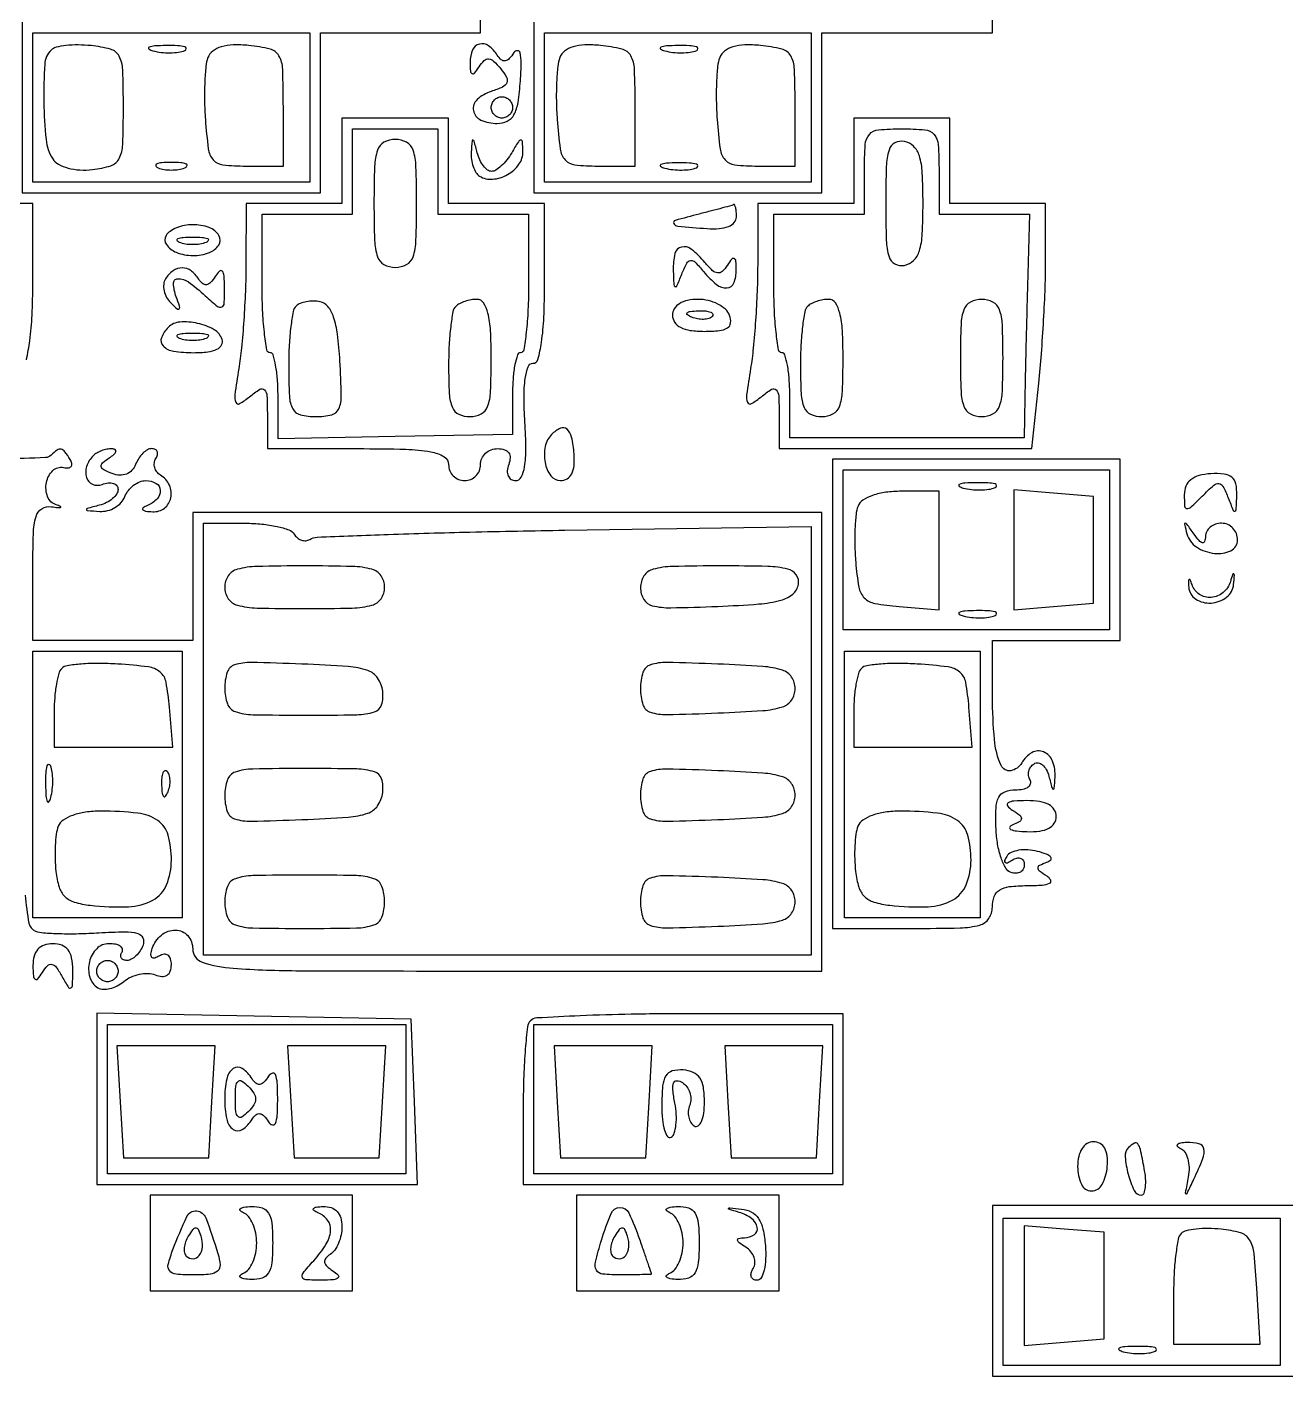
# Model space of a CAD drawing. Extents: x 4 to 1603, y 7 to 792.
# Drawn here: x 492.5 to 610.5, y 428.7 to 557.5 of the extents above; entities that cross this region are included whole.
import ezdxf

# ---------------------------------------------------------------- set-up
doc = ezdxf.new("R2010")
doc.units = 0

msp = doc.modelspace()

# ---------------------------------------------------------------- linework, layer by layer
for points in [[(4.463028, 790.750623, 0.090794), (4.267848, 789.688086, 0.000004), (4.202933, 675.011121, 0.000189), (4.180203, 548.51456, 0.000114), (4.244173, 398.5), (4.5, 7.5), (803.751263, 7.249377), (1603.002525, 6.998755), (1602.751263, 399.249377), (1602.5, 791.5), (803.718854, 791.750623, 0.000059), (387.797189, 791.831666, 0.000332), (164.795027, 791.700628, 0.000012), (5.544081, 791.497643, 0.311183)], [(494.71406, 555.380727, 0.183577), (494.11407, 554.045396, 0.018708), (494.037182, 550.513565, 0.021703), (494.246011, 546.980785, 0.116159), (494.873819, 545.169924, 0.128667), (495.408336, 544.672107, 0.058144), (496.304885, 544.31632, 0.050883), (497.416986, 544.136913, 0.043008), (498.608507, 544.169924, 0.04871), (500.320518, 544.536627, 0.20324), (501.103565, 545.208817, 0.10636), (501.436379, 546.52049, 0.009141), (501.5, 550, 0.008877), (501.437273, 553.533024, 0.112193), (501.098485, 554.811935, 0.208002), (500.295864, 555.458642, 0.042634), (498.46406, 555.797393, 0.023563), (497.249413, 555.85882, 0.028525), (496.110172, 555.797672, 0.029193), (495.179428, 555.638837, 0.140413)], [(504.269032, 555.307009, 0.037336), (505.036634, 555.167106, 0.029507), (505.880008, 555.127736, 0.030339), (506.671085, 555.185595, 0.06278), (507.269032, 555.344063, 0.31318), (507.386009, 555.52287, 0.333666), (507.257153, 555.684921, 0.052471), (506.580113, 555.787295, 0.014395), (505.5, 555.805051, 0.012823), (504.431793, 555.764444, 0.080377), (503.900903, 555.643467, 0.597527), (503.883358, 555.48334, 0.087174)], [(509.430037, 554.678275, 0.066894), (509.233487, 553.849366, 0.01436), (509.129181, 552.372545, 0.014756), (509.107917, 550.641592, 0.013598), (509.186912, 548.864404, 0.014302), (509.463806, 546.110718, 0.14839), (509.926518, 545.084107, 0.189298), (510.834411, 544.613123, 0.026101), (513, 544.5), (516.5, 544.5), (516.5, 550, 0.008734), (516.437217, 553.594073, 0.119489), (516.087693, 554.843458, 0.208586), (515.25494, 555.475061, 0.035399), (513.243125, 555.813871, 0.031416), (511.788745, 555.862267, 0.065067), (510.668776, 555.682102, 0.090469), (509.883892, 555.283507, 0.139403)], [(534.015313, 554.25, 0.017705), (534.052235, 553.414352, 0.254304), (534.209151, 553.173596, 0.363269), (534.443648, 553.221561, 0.026719), (534.853584, 553.797334, -0.054853), (535.32879, 554.391164, -0.220358), (535.754106, 554.547637, -0.169787), (536.226225, 554.338149, -0.031032), (536.890921, 553.631432, -0.046074), (537.431298, 552.842652, -0.230273), (537.460415, 552.322382, -0.188398), (537.06064, 551.909425, -0.030473), (535.997603, 551.499239, 0.108329), (534.674804, 550.736317, 0.260156), (534.327742, 549.698781, 0.248387), (535.028864, 548.8195, 0.103046), (536.562677, 548.5, 0.113692), (537.505095, 548.717097, 0.156371), (538.129136, 549.313855, 0.087487), (538.512145, 550.458182, 0.019874), (538.734986, 552.5, 0.012326), (538.809469, 554.179721, 0.061185), (538.712871, 555.118314, 0.348164), (538.460184, 555.320963, 0.255592), (538.130642, 555.143237, -0.044969), (537.689958, 554.581943, -0.165711), (537.296882, 554.373855, -0.217103), (536.927668, 554.475692, -0.080302), (536.565983, 554.893237, 0.096348), (535.752502, 555.774054, 0.223633), (534.890771, 555.942458, 0.234508), (534.242124, 555.387489, 0.103146)], [(542.430037, 554.678275, 0.066894), (542.233487, 553.849366, 0.01436), (542.129181, 552.372545, 0.014756), (542.107917, 550.641592, 0.013598), (542.186912, 548.864404, 0.014302), (542.463806, 546.110718, 0.14839), (542.926518, 545.084107, 0.189298), (543.834411, 544.613123, 0.026101), (546, 544.5), (549.5, 544.5), (549.5, 550, 0.008734), (549.437217, 553.594073, 0.119489), (549.087693, 554.843458, 0.208586), (548.25494, 555.475061, 0.035399), (546.243125, 555.813871, 0.031416), (544.788745, 555.862267, 0.065067), (543.668776, 555.682102, 0.090469), (542.883892, 555.283507, 0.139403)], [(552.269032, 555.307009, 0.037336), (553.036634, 555.167106, 0.029507), (553.880008, 555.127736, 0.030339), (554.671085, 555.185595, 0.06278), (555.269032, 555.344063, 0.31318), (555.386009, 555.52287, 0.333666), (555.257153, 555.684921, 0.052471), (554.580113, 555.787295, 0.014395), (553.5, 555.805051, 0.012823), (552.431793, 555.764444, 0.080377), (551.900903, 555.643467, 0.597527), (551.883358, 555.48334, 0.087174)], [(557.430037, 554.678275, 0.066894), (557.233487, 553.849366, 0.01436), (557.129181, 552.372545, 0.014756), (557.107917, 550.641592, 0.013598), (557.186912, 548.864404, 0.014302), (557.463806, 546.110718, 0.14839), (557.926518, 545.084107, 0.189298), (558.834411, 544.613123, 0.026101), (561, 544.5), (564.5, 544.5), (564.5, 550, 0.008734), (564.437217, 553.594073, 0.119489), (564.087693, 554.843458, 0.208586), (563.25494, 555.475061, 0.035399), (561.243125, 555.813871, 0.031416), (559.788745, 555.862267, 0.065067), (558.668776, 555.682102, 0.090469), (557.883892, 555.283507, 0.139403)], [(538, 550, -0.099038), (537.923658, 549.618362, -0.097945), (537.70625, 549.29375, -0.097945), (537.381638, 549.076342, -0.099038), (537, 549, -0.099038), (536.618362, 549.076342, -0.097945), (536.29375, 549.29375, -0.097945), (536.076342, 549.618362, -0.099038), (536, 550, -0.099038), (536.076342, 550.381638, -0.097945), (536.29375, 550.70625, -0.097945), (536.618362, 550.923658, -0.099038), (537, 551, -0.099038), (537.381638, 550.923658, -0.097945), (537.70625, 550.70625, -0.097945), (537.923658, 550.381638, -0.099038)], [(522, 545), (522, 541), (517.5, 541), (513, 541), (512.988994, 535.25, -0.009469), (512.93698, 532.755884, -0.007108), (512.788763, 530.014063, -0.007191), (512.575428, 527.437253, -0.016344), (512.32281, 525.5, 0.005824), (511.952247, 523.059784, 0.127272), (512.033878, 522.347621, 0.463388), (512.400961, 522.219574, 0.039218), (513.333816, 522.872445, -0.032291), (514.290377, 523.561818, -0.356507), (514.726482, 523.507015, -0.181353), (514.960314, 522.957113, -0.010814), (515, 521.122445), (515, 518), (523.5, 518, -0.00643), (527.980927, 517.942375, -0.037256), (530.333333, 517.705882, -0.088943), (531.568808, 517.25197, -0.266366), (532, 516.5, 0.099038), (532.114514, 515.927543, 0.097945), (532.440625, 515.440625, 0.097945), (532.927543, 515.114514, 0.099038), (533.5, 515, 0.099038), (534.072457, 515.114514, 0.097945), (534.559375, 515.440625, 0.097945), (534.885486, 515.927543, 0.099038), (535, 516.5, -0.106303), (535.123068, 517.072312, -0.099375), (535.472053, 517.559375, -0.096079), (535.993529, 517.885883, -0.09222), (536.606989, 518, -0.077669), (537.245425, 517.900225, -0.166102), (537.640962, 517.606191, -0.166138), (537.773866, 517.131663, -0.07771), (537.638374, 516.5, 0.072294), (537.508605, 515.925283, 0.121184), (537.588753, 515.439332, 0.152979), (537.863203, 515.118899, 0.140365), (538.281385, 514.998637, 0.283704), (538.812589, 515.325609, 0.077202), (539.128777, 516.305744, 0.04235), (539.250636, 517.965057, 0.012712), (539.15745, 520.498637, -0.01404), (539.077002, 522.856433, -0.035395), (539.188052, 524.569547, -0.050842), (539.456566, 525.680787, -0.318154), (539.90745, 526, 0.339473), (540.383791, 526.365535, 0.029277), (540.713582, 527.966169, 0.025652), (540.932844, 530.307839, 0.010518), (541, 533.5), (541, 541), (536.5, 541), (532, 541), (532, 545), (532, 549), (527, 549), (522, 549)], [(570, 545), (570, 541), (565.5, 541), (561, 541), (560.988994, 535.25, -0.009469), (560.93698, 532.755884, -0.007108), (560.788763, 530.014063, -0.007191), (560.575428, 527.437253, -0.016344), (560.32281, 525.5, 0.005824), (559.952247, 523.059784, 0.127272), (560.033878, 522.347621, 0.463388), (560.400961, 522.219574, 0.039218), (561.333816, 522.872445, -0.032291), (562.290377, 523.561818, -0.356507), (562.726482, 523.507015, -0.181353), (562.960314, 522.957113, -0.010814), (563, 521.122445), (563, 518), (574.857544, 518), (586.715087, 518), (587.357544, 524.146691, 0.00731), (587.603767, 526.889731, 0.004774), (587.811278, 530.060326, 0.004801), (587.954409, 533.155832, 0.009151), (588, 535.646691), (588, 541), (583.5, 541), (579, 541), (579, 545), (579, 549), (574.5, 549), (570, 549)], [(531, 544), (531, 540), (535.25, 539.99737), (539.5, 539.99474), (539.5, 533.496735, -0.010833), (539.446018, 531.005423, -0.0179), (539.279688, 528.907706, -0.012161), (539.047592, 527.251652, -0.367319), (538.75, 526.999365, 0.324892), (538.45744, 526.787208, 0.030434), (538.220312, 525.874769, 0.029929), (538.054142, 524.638096, 0.018434), (538, 523.170061), (538, 519.340122), (527, 519.12973), (516, 518.919338), (516, 522.959669, 0.017466), (515.945881, 524.508448, 0.028428), (515.779688, 525.813153, 0.027911), (515.543075, 526.782784, 0.330181), (515.25, 527, -0.367105), (514.952404, 527.25253, -0.01215), (514.720312, 528.909375, -0.017892), (514.553982, 531.007879, -0.010829), (514.5, 533.5), (514.5, 540), (518.75, 540), (523, 540), (523, 544), (523, 548), (527, 548), (531, 548)], [(578, 544), (578, 540), (582.25, 540.000547), (586.5, 540.001094), (586.301031, 533.250547, 0.000762), (586.221111, 530.391109, 0.000654), (586.145518, 527.381411, 0.000658), (586.084034, 524.647726, 0.001891), (586.051031, 522.75), (586, 519), (575, 519), (564, 519), (564, 523, 0.017644), (563.945877, 524.533309, 0.028703), (563.779688, 525.825, 0.028369), (563.542978, 526.78368, 0.329173), (563.25, 527, -0.367105), (562.952404, 527.25253, -0.01215), (562.720312, 528.909375, -0.017892), (562.553982, 531.007879, -0.010829), (562.5, 533.5), (562.5, 540), (566.75, 540), (571, 540), (571, 544, -0.01583), (571.079836, 546.521028, -0.165362), (571.46875, 547.464286, -0.192545), (572.324962, 547.900863, -0.022778), (574.5, 548, -0.022778), (576.675038, 547.900863, -0.192545), (577.53125, 547.464286, -0.165362), (577.920164, 546.521028, -0.01583)], [(525, 541, 0.008455), (525.05871, 537.528387, 0.072107), (525.333333, 536, 0.188641), (525.939334, 535.272668, 0.12648), (527, 535, 0.12648), (528.060666, 535.272668, 0.188641), (528.666667, 536, 0.072107), (528.94129, 537.528387, 0.008455), (529, 541, 0.008455), (528.94129, 544.471613, 0.072107), (528.666667, 546, 0.188641), (528.060666, 546.727332, 0.12648), (527, 547, 0.12648), (525.939334, 546.727332, 0.188641), (525.333333, 546, 0.072107), (525.05871, 544.471613, 0.008455)], [(534.116001, 545.809017, 0.051086), (534.139138, 545.120489, 0.0508), (534.301317, 544.449596, 0.055473), (534.569519, 543.893709, 0.114714), (534.909758, 543.555773, 0.161864), (536.129278, 543.266846, 0.107247), (537.514788, 543.698461, 0.107418), (538.595148, 544.66468, 0.162817), (538.969591, 545.856989, 0.01244), (538.928585, 546.801579, 0.424004), (538.773692, 546.93217, 0.233003), (538.542396, 546.787349, 0.006534), (537.919901, 545.75, -0.034545), (537.465175, 545.080274, -0.04001), (536.942419, 544.514063, -0.044038), (536.430623, 544.119076, -0.143285), (536.023634, 544, -0.166414), (535.654454, 544.126373, -0.06503), (535.269924, 544.514063, -0.05489), (534.929098, 545.080385, -0.044148), (534.689326, 545.75, 0.002679), (534.395223, 546.851261, 0.309854), (534.287269, 546.942842, 0.420376), (534.195509, 546.866595, 0.003272)], [(573, 541, 0.007882), (573.054555, 537.539512, 0.065356), (573.30747, 535.992512, 0.199134), (573.852059, 535.326868, 0.172228), (574.75, 535.190371, 0.148569), (575.617387, 535.647728, 0.125148), (576.154661, 536.540831, 0.060887), (576.429227, 538.131231, 0.012333), (576.5, 541, 0.012333), (576.429227, 543.868769, 0.060887), (576.154661, 545.459169, 0.125148), (575.617387, 546.352272, 0.148569), (574.75, 546.809629, 0.172228), (573.852059, 546.673132, 0.199134), (573.30747, 546.007488, 0.065356), (573.054555, 544.460488, 0.007882)], [(504.75, 544.337719, 0.057986), (505.320008, 544.181385, 0.037979), (506, 544.12966, 0.037979), (506.679992, 544.181385, 0.057986), (507.25, 544.337719, 0.174857), (507.459382, 544.525001, 0.447206), (507.398438, 544.693942, 0.078554), (506.89144, 544.810911, 0.017491), (506, 544.842105, 0.017491), (505.10856, 544.810911, 0.078554), (504.601562, 544.693942, 0.447206), (504.540618, 544.525001, 0.174857)], [(552.269032, 544.307009, 0.037336), (553.036634, 544.167106, 0.029507), (553.880008, 544.127736, 0.030339), (554.671085, 544.185595, 0.06278), (555.269032, 544.344063, 0.31318), (555.386009, 544.52287, 0.333666), (555.257153, 544.684921, 0.052471), (554.580113, 544.787295, 0.014395), (553.5, 544.805051, 0.012823), (552.431793, 544.764444, 0.080377), (551.900903, 544.643467, 0.597527), (551.883358, 544.48334, 0.087174)], [(555.5, 540, 0.005864), (553.244548, 539.397833, 0.483308), (553.122514, 539.107384, 0.249999), (553.504874, 538.857861, 0.003748), (556.25, 538.635737, 0.037367), (557.382729, 538.637385, 0.074753), (558.253473, 538.837027, 0.111967), (558.800002, 539.209019, 0.189774), (559, 539.716978, 0.018411), (558.982178, 540.200816, 0.034464), (558.926563, 540.588357, 0.045619), (558.846595, 540.844498, 0.428414), (558.75, 540.881685, -0.043204), (558.562657, 540.812093, -0.001101), (557.692187, 540.573885, -0.002341), (556.667658, 540.301087, -0.001595)], [(505.495635, 537.992937, 0.305767), (505.530073, 537.130359, 0.141222), (506.461707, 536.412039, 0.091791), (508.017831, 536.107651, 0.094405), (509.563382, 536.385948, 0.157841), (510.439573, 537.093774, 0.286794), (510.456968, 537.981319, 0.175128), (509.530028, 538.738686, 0.084782), (508, 539, 0.048595), (507.233945, 538.92537, 0.047061), (506.488032, 538.704175, 0.050865), (505.869598, 538.379079, 0.108322)], [(509.25, 537.337719, -0.057986), (508.679992, 537.181385, -0.037979), (508, 537.12966, -0.037979), (507.320008, 537.181385, -0.057986), (506.75, 537.337719, -0.174857), (506.540618, 537.525001, -0.447206), (506.601562, 537.693942, -0.078554), (507.10856, 537.810911, -0.017491), (508, 537.842105, -0.017491), (508.89144, 537.810911, -0.078554), (509.398438, 537.693942, -0.447206), (509.459382, 537.525001, -0.174857)], [(553.070285, 534.75, 0.004427), (553.124716, 533.392726, 0.269693), (553.252166, 533.196397, 0.434007), (553.42265, 533.258782, 0.006537), (553.867379, 534.34695, -0.022014), (554.333207, 535.393077, -0.251782), (554.689652, 535.644618, -0.23464), (555.113792, 535.49472, -0.019356), (555.919539, 534.59695, 0.047617), (557.129281, 533.393213, 0.186529), (558.111789, 533.068787, 0.294821), (558.760214, 533.53493, 0.096009), (558.984687, 534.75, 0.017705), (558.947765, 535.585648, 0.254304), (558.790849, 535.826404, 0.363269), (558.556352, 535.778439, 0.026719), (558.146416, 535.202666, -0.060935), (557.670198, 534.62214, -0.223661), (557.230994, 534.475624, -0.161609), (556.736679, 534.707457, -0.02978), (556.039284, 535.452666, 0.048761), (554.789382, 536.690698, 0.232977), (553.838456, 536.908737, 0.284983), (553.222192, 536.289704, 0.064875)], [(505.446149, 533.912868, 0.115698), (505.277701, 533.409959, 0.078057), (505.315939, 532.803488, 0.071769), (505.548755, 532.188799, 0.071122), (505.946378, 531.662868, 0.01461), (506.536488, 531.11067, 0.417676), (506.724953, 531.123562, 0.264908), (506.771253, 531.360124, 0.00978), (506.452257, 532.25, -0.077729), (506.192347, 533.477747, -0.419654), (506.606327, 533.930042, -0.167366), (507.58923, 533.629514, -0.026801), (509.171259, 532.345012, 0.011318), (510.32727, 531.345486, 0.277419), (510.729741, 531.285042, 0.29194), (510.957911, 531.611124, 0.012205), (510.984687, 533.095012, 0.01517), (510.943625, 534.213243, 0.158438), (510.774968, 534.633907, 0.44098), (510.511624, 534.645652, 0.055038), (510.109687, 534.143237, -0.045108), (509.678736, 533.582121, -0.167837), (509.291912, 533.374236, -0.218762), (508.9263, 533.475495, -0.079241), (508.565983, 533.893237, 0.095562), (507.84596, 534.675299, 0.158774), (507.003536, 534.955603, 0.16006), (506.162612, 534.685178, 0.097471)], [(532.666667, 531.333333, 0.153014), (532.404985, 530.8328, 0.014358), (532.195833, 529.442708, 0.017364), (532.048624, 527.733197, 0.012795), (532, 525.833333, 0.012274), (532.066269, 523.134096, 0.086023), (532.353448, 521.854167, 0.189431), (532.957177, 521.22751, 0.107816), (534, 521, 0.118451), (535.054152, 521.253284, 0.189837), (535.659091, 521.9375, 0.077556), (535.938496, 523.359853, 0.009792), (536, 526.5, 0.01338), (535.931199, 529.070629, 0.046113), (535.689394, 530.71875, 0.086091), (535.275808, 531.671387, 0.252533), (534.666667, 532, 0.043841), (534.107256, 531.950855, 0.036641), (533.529167, 531.804167, 0.038133), (533.017599, 531.589097, 0.077955)], [(553, 530.5, 0.151352), (553.200575, 529.852567, 0.126184), (553.744769, 529.376322, 0.082911), (554.664144, 529.089483, 0.034258), (555.968615, 529, 0.023909), (557.399799, 529.068476, 0.116597), (558.162588, 529.327847, 0.230808), (558.45462, 529.796542, 0.118031), (558.361626, 530.5, 0.119725), (557.96491, 531.074042, 0.065064), (557.252159, 531.559375, 0.059009), (556.35096, 531.888325, 0.058092), (555.393011, 532, 0.05124), (554.408704, 531.898863, 0.089017), (553.648835, 531.593294, 0.115825), (553.172595, 531.112137, 0.138282)], [(565.666667, 531.333333, 0.153014), (565.404985, 530.8328, 0.014358), (565.195833, 529.442708, 0.017364), (565.048624, 527.733197, 0.012795), (565, 525.833333, 0.012274), (565.066269, 523.134096, 0.086023), (565.353448, 521.854167, 0.189431), (565.957177, 521.22751, 0.107816), (567, 521, 0.118451), (568.054152, 521.253284, 0.189837), (568.659091, 521.9375, 0.077556), (568.938496, 523.359853, 0.009792), (569, 526.5, 0.01338), (568.931199, 529.070629, 0.046113), (568.689394, 530.71875, 0.086091), (568.275808, 531.671387, 0.252533), (567.666667, 532, 0.043841), (567.107256, 531.950855, 0.036641), (566.529167, 531.804167, 0.038133), (566.017599, 531.589097, 0.077955)], [(580, 526.5, 0.009792), (580.061504, 523.359853, 0.077556), (580.340909, 521.9375, 0.189837), (580.945848, 521.253284, 0.118451), (582, 521, 0.118451), (583.054152, 521.253284, 0.189837), (583.659091, 521.9375, 0.077556), (583.938496, 523.359853, 0.009792), (584, 526.5, 0.009792), (583.938496, 529.640147, 0.077556), (583.659091, 531.0625, 0.189837), (583.054152, 531.746716, 0.118451), (582, 532, 0.118451), (580.945848, 531.746716, 0.189837), (580.340909, 531.0625, 0.077556), (580.061504, 529.640147, 0.009792)], [(517.701236, 531.367903, 0.150652), (517.426348, 530.84797, 0.015315), (517.205988, 529.452863, 0.018062), (517.051177, 527.735663, 0.013449), (517, 525.833333, 0.01094), (517.064298, 522.895098, 0.110972), (517.382013, 521.723437, 0.216217), (518.095669, 521.170615, 0.058367), (519.55226, 521, 0.057633), (521.034201, 521.171387, 0.238097), (521.704866, 521.733726, 0.107843), (521.937376, 522.938264, 0.00836), (521.80226, 526.240634, 0.015926), (521.579883, 528.719687, 0.050403), (521.213298, 530.343505, 0.085727), (520.68212, 531.330342, 0.181561), (519.951236, 531.775204, 0.046987), (519.306808, 531.835732, 0.044737), (518.651434, 531.776808, 0.048045), (518.081085, 531.615823, 0.103942)], [(556.729167, 530.395833, -0.126455), (556.402231, 530.202593, -0.060344), (555.916927, 530.123424, -0.05415), (555.359369, 530.160852, -0.051402), (554.8125, 530.316886, -0.054073), (554.395823, 530.538436, -0.470617), (554.37858, 530.720685, -0.168741), (554.670344, 530.862007, -0.018894), (555.416667, 530.921053, -0.028489), (556.112848, 530.910055, -0.077125), (556.592839, 530.799335, -0.208169), (556.77538, 530.614691, -0.296942)], [(505.708849, 529.375516, 0.103517), (505.065619, 528.391807, 0.297863), (505.224837, 527.630592, 0.16116), (506.20445, 527.137848, 0.036634), (508.083333, 527, 0.027592), (509.40615, 527.073053, 0.082003), (510.277614, 527.317973, 0.159277), (510.706329, 527.720188, 0.207796), (510.755005, 528.25, 0.187897), (510.007402, 529.156546, 0.072697), (508.459624, 529.747259, 0.072374), (506.798664, 529.871993, 0.1809)], [(509.25, 528.337719, -0.057986), (508.679992, 528.181385, -0.037979), (508, 528.12966, -0.037979), (507.320008, 528.181385, -0.057986), (506.75, 528.337719, -0.174857), (506.540618, 528.525001, -0.447206), (506.601562, 528.693942, -0.078554), (507.10856, 528.810911, -0.017491), (508, 528.842105, -0.017491), (508.89144, 528.810911, -0.078554), (509.398438, 528.693942, -0.447206), (509.459382, 528.525001, -0.174857)], [(541.666667, 519.333333, 0.147772), (541.056766, 518.195313, 0.096814), (541.048476, 516.696627, 0.111388), (541.585641, 515.458535, 0.239313), (542.488798, 515, 0.135045), (543.111487, 515.171306, 0.140938), (543.546849, 515.635058, 0.097688), (543.769762, 516.413065, 0.041739), (543.770691, 517.5, 0.030664), (543.54163, 519.080987, 0.16365), (543.107107, 519.823251, 0.296848), (542.489328, 519.910078, 0.087197)], [(498.666667, 517.333333, 0.11594), (498.050241, 516.338106, 0.157174), (498.037737, 515.287727, 0.220185), (498.607668, 514.655147, 0.195018), (499.5, 514.638374, -0.06016), (500.074154, 514.782677, -0.106004), (500.559375, 514.741255, -0.15007), (500.878024, 514.525913, -0.171292), (501, 514.180313, -0.147005), (500.870995, 513.751018, -0.070443), (500.485937, 513.315949, -0.060582), (499.919359, 512.94098, -0.052049), (499.25, 512.689326, 0.00218), (498.096789, 512.382583, 0.354061), (498.024595, 512.282707, 0.376975), (498.107901, 512.197767, 0.002269), (499.281385, 512.116001, 0.079602), (500.005369, 512.184141, 0.069672), (500.708571, 512.4747, 0.071906), (501.284765, 512.935438, 0.09688), (501.638374, 513.5, -0.074185), (501.962529, 514.073431, -0.064359), (502.454091, 514.559375, -0.06686), (503.031441, 514.888097, -0.096313), (503.606989, 515, -0.132529), (504.557055, 514.743676, -0.250727), (504.961911, 514.086918, -0.20977), (504.665395, 513.28073, -0.105712), (503.75, 512.662281, 0.051902), (503.351958, 512.45138, 0.449116), (503.327933, 512.275306, 0.185333), (503.583427, 512.137165, 0.021021), (504.25, 512.078947, 0.175013), (505.342676, 512.418669, 0.179952), (505.950708, 513.374096, 0.162815), (505.8157, 514.573003, 0.146609), (504.983688, 515.510081, -0.090427), (504.639411, 515.820631, -0.095498), (504.434921, 516.22714, -0.099685), (504.401101, 516.665803, -0.108373), (504.542705, 517.069098, 0.078981), (504.69146, 517.424959, 0.156976), (504.669373, 517.726548, 0.184838), (504.482993, 517.926585, 0.114288), (504.166006, 518, 0.131027), (503.759839, 517.891703, 0.062984), (503.326453, 517.564327, 0.056012), (502.933227, 517.084127, 0.052005), (502.644843, 516.516859, -0.096957), (502.298842, 515.964631, -0.1113), (501.784694, 515.615834, -0.105634), (501.148305, 515.510581, -0.080128), (500.454008, 515.656022, -0.027341), (499.653146, 516.0147, -0.229244), (499.421634, 516.322836, -0.270086), (499.53833, 516.659207, -0.036092), (500.166154, 517.123851, 0.034414), (500.612227, 517.451674, 0.14731), (500.789954, 517.7255, 0.353552), (500.713788, 517.907429, 0.120708), (500.416667, 517.984687, 0.053488), (499.952985, 517.941562, 0.039195), (499.455729, 517.799669, 0.039908), (499.000766, 517.58765, 0.067486)], [(568, 495), (568, 473), (575.5, 473, 0.005909), (579.968394, 473.052806, 0.059311), (581.8125, 473.316667, 0.180365), (582.669697, 473.925391, 0.150217), (583, 475, -0.084756), (583.168912, 475.989303, -0.171017), (583.658164, 476.598077, -0.111773), (584.5912, 476.920215, -0.026284), (586.25, 477.015313, 0.014192), (587.681468, 477.062703, 0.09389), (588.371956, 477.238064, 0.422269), (588.471631, 477.523699, 0.136514), (588.136847, 477.894262, -0.021173), (587.436829, 478.380471, -0.229321), (587.285101, 478.678769, -0.293662), (587.441102, 478.932317, -0.031563), (588.111057, 479.203686, 0.116716), (588.47627, 479.429681, 0.392456), (588.485587, 479.68614, 0.128006), (588.086678, 479.961698, 0.023531), (587.225205, 480.230856, 0.048628), (586.326157, 480.374652, 0.056657), (585.462506, 480.329899, 0.065629), (584.759583, 480.115509, 0.148609), (584.346487, 479.751611, 0.039995), (584.146065, 479.360571, 0.352813), (584.196894, 479.186871, 0.266447), (584.407032, 479.16855, 0.029945), (584.845492, 479.404508, -0.075745), (585.287012, 479.592417, -0.152878), (585.660863, 479.57287, -0.186902), (585.908312, 479.353562, -0.119584), (586, 478.975684, -0.120159), (585.90188, 478.573286, -0.14231), (585.632812, 478.290794, -0.126893), (585.227272, 478.176557, -0.085876), (584.75, 478.248295, -0.185781), (584.258031, 478.652598, -0.046334), (583.823094, 479.618946, -0.041023), (583.499089, 480.896799, -0.031367), (583.349893, 482.331628, -0.019273), (583.345291, 484.284962, -0.105883), (583.601672, 485.301041, -0.189676), (584.171308, 485.818829, -0.090964), (585.15891, 486, 0.046716), (585.869341, 486.066522, 0.101712), (586.373538, 486.273452, 0.179474), (586.593249, 486.578975, 0.208405), (586.542705, 486.930902, -0.100106), (586.394992, 487.330558, -0.098189), (586.412689, 487.75912, -0.09769), (586.592911, 488.150242, -0.097981), (586.908006, 488.443145, -0.180231), (587.302423, 488.521841, -0.136057), (587.707357, 488.336058, -0.096552), (588.063163, 487.89398, -0.057568), (588.308317, 487.262243, 0.002793), (588.601286, 486.16426, 0.304222), (588.711378, 486.0689, 0.426192), (588.804911, 486.144941, 0.003485), (588.883999, 487.190983, 0.110697), (588.655591, 488.682038, 0.201912), (587.811846, 489.550493, 0.234346), (586.707465, 489.485234, 0.136128), (585.75149, 488.520421, -0.225637), (584.730786, 487.796726, -0.345279), (583.820182, 488.284792, -0.081701), (583.198602, 490.710832, -0.021218), (583.015313, 494.75), (583, 500), (589, 500), (595, 500), (595, 508.5), (595, 517), (581.5, 517), (568, 517)], [(601.000706, 513.678571, 0.017561), (601.038577, 512.58861, 0.372354), (601.250104, 512.375958, 0.21046), (601.615045, 512.504934, 0.007704), (602.69394, 513.551082, -0.014705), (603.756139, 514.552573, -0.202695), (604.246469, 514.718668, -0.262306), (604.633616, 514.461455, -0.024236), (605.123654, 513.372511, 0.004638), (605.594633, 512.205804, 0.394481), (605.754525, 512.133177, 0.308704), (605.875117, 512.292854, 0.003806), (605.929715, 513.644213, 0.058976), (605.839892, 514.69781, 0.171425), (605.468081, 515.314708, 0.1475), (604.747592, 515.615891, 0.040196), (603.500706, 515.644213, 0.048435), (602.388386, 515.471056, 0.104143), (601.614184, 515.088668, 0.129194), (601.16136, 514.489939, 0.097854)], [(570.401981, 512.605161, 0.065634), (570.214583, 511.823593, 0.015659), (570.116972, 510.487603, 0.015832), (570.101498, 508.93339, 0.015062), (570.183365, 507.355161, 0.021678), (570.477724, 505.018178, 0.152348), (570.99211, 504.008082, 0.156673), (571.982424, 503.484188, 0.023303), (574.25, 503.189635), (578, 502.879269), (578, 508.439635), (578, 514), (574.468615, 514, 0.032742), (573.005698, 513.904099, 0.049916), (571.767735, 513.613362, 0.061912), (570.857887, 513.169259, 0.157953)], [(580.269032, 514.307009, 0.037336), (581.036634, 514.167106, 0.029507), (581.880008, 514.127736, 0.030339), (582.671085, 514.185595, 0.06278), (583.269032, 514.344063, 0.31318), (583.386009, 514.52287, 0.333666), (583.257153, 514.684921, 0.052471), (582.580113, 514.787295, 0.014395), (581.5, 514.805051, 0.012823), (580.431793, 514.764444, 0.080377), (579.900903, 514.643467, 0.597527), (579.883358, 514.48334, 0.087174)], [(517.510081, 509.983688, 0.080749), (517.813097, 509.6345, 0.091654), (518.199028, 509.417546, 0.100726), (518.606531, 509.364868, 0.120923), (518.973397, 509.483558, -0.12927), (519.677691, 509.698694, -0.000808), (526.347619, 509.950476, -0.003219), (533.990921, 510.177379, -0.002038), (542.904299, 510.348212), (566, 510.696684), (565.999963, 490.598342), (565.999927, 470.5), (537.499952, 470.5), (508.999978, 470.5), (508.999989, 490.75), (509, 511), (512.940983, 511, -0.023931), (514.49593, 510.925536, -0.030801), (515.908811, 510.701458, -0.031802), (517.024487, 510.377678, -0.16939)], [(601.252197, 510, 0.185608), (602.142732, 508.779669, 0.113978), (603.838156, 508.167762, 0.144094), (605.371847, 508.426023, 0.286946), (606, 509.430449, 0.094503), (605.885744, 510.029559, 0.096763), (605.559375, 510.538944, 0.098937), (605.072359, 510.879923, 0.103767), (604.5, 511, 0.081749), (603.92593, 510.905509, 0.09112), (603.436127, 510.632812, 0.099323), (603.105752, 510.226808, 0.118755), (602.984687, 509.75, -0.072317), (602.9121, 509.290375, -0.393062), (602.712428, 509.175849, -0.161814), (602.396179, 509.369357, -0.021325), (601.908556, 510, 0.003164), (601.249271, 510.91983, 0.240109), (601.091951, 511, 0.487044), (601.018237, 510.905867, 0.005314)], [(511, 505, 0.150217), (511.330303, 503.925391, 0.180365), (512.1875, 503.316667, 0.059311), (514.031606, 503.052806, 0.005909), (518.5, 503, 0.005909), (522.968394, 503.052806, 0.059311), (524.8125, 503.316667, 0.180365), (525.669697, 503.925391, 0.150217), (526, 505, 0.150217), (525.669697, 506.074609, 0.180365), (524.8125, 506.683333, 0.059311), (522.968394, 506.947194, 0.005909), (518.5, 507, 0.005909), (514.031606, 506.947194, 0.059311), (512.1875, 506.683333, 0.180365), (511.330303, 506.074609, 0.150217)], [(550, 504.95619, 0.135377), (550.304176, 503.853343, 0.201507), (551.099588, 503.267441, 0.063889), (552.830575, 503.076999, 0.005634), (557.239395, 503.20619, 0.008479), (561.110815, 503.429121, 0.047313), (563.158058, 503.778509, 0.105433), (564.277255, 504.352214, 0.176416), (564.812719, 505.25, 0.204914), (564.613901, 506.157471, 0.180342), (563.805825, 506.703255, 0.0535), (561.92982, 506.94906, 0.005846), (557.573324, 507, 0.005716), (553.016449, 506.9479, 0.060254), (551.176374, 506.682533, 0.18545), (550.326315, 506.062319, 0.144426)], [(601.417404, 505, 0.234925), (602.072616, 503.893621, 0.160991), (603.510572, 503.51817, 0.148735), (604.97138, 504.066602, 0.209252), (605.634517, 505.269603, 0.004135), (605.70522, 506.119816, 0.246372), (605.645806, 506.257108, 0.52237), (605.554748, 506.230577, 0.005907), (605.324888, 505.519603, -0.144249), (604.641379, 504.493007, -0.156785), (603.532517, 504.042597, -0.167984), (602.425476, 504.334802, -0.165486), (601.727033, 505.25, 0.017901), (601.560883, 505.691856, 0.499995), (601.458036, 505.717903, 0.234025), (601.388672, 505.567365, 0.011299)], [(580.269032, 502.307009, 0.037336), (581.036634, 502.167106, 0.029507), (581.880008, 502.127736, 0.030339), (582.671085, 502.185595, 0.06278), (583.269032, 502.344063, 0.31318), (583.386009, 502.52287, 0.333666), (583.257153, 502.684921, 0.052471), (582.580113, 502.787295, 0.014395), (581.5, 502.805051, 0.012823), (580.431793, 502.764444, 0.080377), (579.900903, 502.643467, 0.597527), (579.883358, 502.48334, 0.087174)], [(495.712768, 497.379435, 0.129979), (495.435955, 496.903603, 0.023506), (495.209376, 495.896876, 0.023932), (495.052276, 494.66178, 0.019668), (495, 493.333333), (495, 490), (500.560365, 490), (506.120731, 490), (505.810365, 493.75, 0.024064), (505.503276, 496.086278, 0.175897), (504.944645, 497.046203, 0.144075), (503.843199, 497.524063, 0.014499), (500.962768, 497.796102, 0.015451), (499.173049, 497.857455, 0.020645), (497.548973, 497.795848, 0.018359), (496.231912, 497.642497, 0.159526)], [(511, 495.54381, 0.085159), (511.254171, 494.0623, 0.23066), (511.993919, 493.334015, 0.076351), (513.643775, 493.047756, 0.004847), (518.569551, 493, 0.004764), (523.378541, 493.045817, 0.070583), (525.038986, 493.313757, 0.245034), (525.713099, 493.98266, 0.112916), (525.819551, 495.25, 0.113226), (525.343179, 496.4908, 0.16511), (524.419604, 497.195047, 0.064173), (522.589631, 497.558446, 0.00684), (518.25, 497.79381, 0.004798), (513.488618, 497.941017, 0.080733), (511.933639, 497.722197, 0.243992), (511.234379, 497.031065, 0.078313)], [(550, 495.5, 0.074784), (550.229022, 493.977344, 0.246252), (550.922065, 493.278845, 0.08217), (552.463861, 493.057716, 0.004746), (557.25, 493.20619, 0.00674), (561.477005, 493.4346, 0.059811), (563.307024, 493.780751, 0.168869), (564.170214, 494.424782, 0.149911), (564.5, 495.5, 0.149911), (564.170214, 496.575218, 0.168869), (563.307024, 497.219249, 0.059811), (561.477005, 497.5654, 0.00674), (557.25, 497.79381, 0.004746), (552.463861, 497.942284, 0.08217), (550.922065, 497.721155, 0.246252), (550.229022, 497.022656, 0.074784)], [(570.712768, 497.379435, 0.129979), (570.435955, 496.903603, 0.023506), (570.209376, 495.896876, 0.023932), (570.052276, 494.66178, 0.019668), (570, 493.333333), (570, 490), (575.560365, 490), (581.120731, 490), (580.810365, 493.75, 0.024064), (580.503276, 496.086278, 0.175897), (579.944645, 497.046203, 0.144075), (578.843199, 497.524063, 0.014499), (575.962768, 497.796102, 0.015451), (574.173049, 497.857455, 0.020645), (572.548973, 497.795848, 0.018359), (571.231912, 497.642497, 0.159526)], [(494.194949, 486.5, 0.012823), (494.235556, 485.431793, 0.080377), (494.356533, 484.900903, 0.597527), (494.51666, 484.883358, 0.087174), (494.692991, 485.269032, 0.037336), (494.832894, 486.036634, 0.029507), (494.872264, 486.880008, 0.030339), (494.814405, 487.671085, 0.06278), (494.655937, 488.269032, 0.31318), (494.47713, 488.386009, 0.333666), (494.315079, 488.257153, 0.052471), (494.212705, 487.580113, 0.014395)], [(505.078947, 486.416667, 0.018894), (505.137993, 485.670344, 0.168741), (505.279315, 485.37858, 0.470617), (505.461564, 485.395823, 0.054073), (505.683114, 485.8125, 0.051402), (505.839148, 486.359369, 0.05415), (505.876576, 486.916927, 0.060344), (505.797407, 487.402231, 0.126455), (505.604167, 487.729167, 0.296942), (505.385309, 487.77538, 0.208169), (505.200665, 487.592839, 0.077125), (505.089945, 487.112848, 0.028489)], [(511, 485.45619, 0.078313), (511.234379, 483.968935, 0.243992), (511.933639, 483.277803, 0.080733), (513.488618, 483.058983, 0.004798), (518.25, 483.20619, 0.00684), (522.589631, 483.441554, 0.064173), (524.419604, 483.804953, 0.16511), (525.343179, 484.5092, 0.113226), (525.819551, 485.75, 0.112916), (525.713099, 487.01734, 0.245034), (525.038986, 487.686243, 0.070583), (523.378541, 487.954183, 0.004764), (518.569551, 488, 0.004847), (513.643775, 487.952244, 0.076351), (511.993919, 487.665985, 0.23066), (511.254171, 486.9377, 0.085159)], [(550, 485.5, 0.074784), (550.229022, 483.977344, 0.246252), (550.922065, 483.278845, 0.08217), (552.463861, 483.057716, 0.004746), (557.25, 483.20619, 0.00674), (561.477005, 483.4346, 0.059811), (563.307024, 483.780751, 0.168869), (564.170214, 484.424782, 0.149911), (564.5, 485.5, 0.149911), (564.170214, 486.575218, 0.168869), (563.307024, 487.219249, 0.059811), (561.477005, 487.5654, 0.00674), (557.25, 487.79381, 0.004746), (552.463861, 487.942284, 0.08217), (550.922065, 487.721155, 0.246252), (550.229022, 487.022656, 0.074784)], [(584.863153, 484.105738, -0.022213), (585.573805, 483.609949, -0.233412), (585.726305, 483.30107, -0.275386), (585.563025, 483.027095, -0.029355), (584.863153, 482.699998, 0.186331), (584.637062, 482.49066, 0.424319), (584.708239, 482.293947, 0.079776), (585.270155, 482.143369, 0.018478), (586.25, 482.078947, 0.037787), (587.450632, 482.135224, 0.088877), (588.304825, 482.399144, 0.131519), (588.812649, 482.86143, 0.143668), (589, 483.5, 0.145727), (588.810509, 484.136352, 0.124872), (588.294219, 484.611098, 0.086259), (587.435774, 484.898394, 0.039127), (586.25, 484.984687, 0.014747), (585.001041, 484.940881, 0.12574), (584.47246, 484.768808, 0.448279), (584.427271, 484.494152, 0.081754)], [(495.394042, 482.584473, 0.058637), (495.206621, 481.848226, 0.020187), (495.105758, 480.75213, 0.019741), (495.091117, 479.523517, 0.021616), (495.175426, 478.334473, 0.04425), (495.474369, 476.878114, 0.125571), (496.003965, 475.996075, 0.124316), (496.895065, 475.470526, 0.042956), (498.370829, 475.171918, 0.036787), (501.973157, 475.026856, 0.119052), (504.2641, 475.661588, 0.170211), (505.545074, 477.103573, 0.097595), (506, 479.412063, 0.066872), (505.685548, 481.752686, 0.176082), (504.722658, 483.113835, 0.125157), (502.854429, 483.811724, 0.027128), (499.386828, 484, 0.033953), (497.955264, 483.902676, 0.051279), (496.742001, 483.608047, 0.063543), (495.848946, 483.157086, 0.153658)], [(570.394042, 482.584473, 0.058637), (570.206621, 481.848226, 0.020187), (570.105758, 480.75213, 0.019741), (570.091117, 479.523517, 0.021616), (570.175426, 478.334473, 0.04425), (570.474369, 476.878114, 0.125571), (571.003965, 475.996075, 0.124316), (571.895065, 475.470526, 0.042956), (573.370829, 475.171918, 0.036787), (576.973157, 475.026856, 0.119052), (579.2641, 475.661588, 0.170211), (580.545074, 477.103573, 0.097595), (581, 479.412063, 0.066872), (580.685548, 481.752686, 0.176082), (579.722658, 483.113835, 0.125157), (577.854429, 483.811724, 0.027128), (574.386828, 484, 0.033953), (572.955264, 483.902676, 0.051279), (571.742001, 483.608047, 0.063543), (570.848946, 483.157086, 0.153658)], [(511, 475.5, 0.088353), (511.257674, 474.053178, 0.227967), (512, 473.333333, 0.075599), (513.652131, 473.048306, 0.004982), (518.5, 473, 0.004982), (523.347869, 473.048306, 0.075599), (525, 473.333333, 0.227967), (525.742326, 474.053178, 0.088353), (526, 475.5, 0.088353), (525.742326, 476.946822, 0.227967), (525, 477.666667, 0.075599), (523.347869, 477.951694, 0.004982), (518.5, 478, 0.004982), (513.652131, 477.951694, 0.075599), (512, 477.666667, 0.227967), (511.257674, 476.946822, 0.088353)], [(550, 475.5, 0.074784), (550.229022, 473.977344, 0.246252), (550.922065, 473.278845, 0.08217), (552.463861, 473.057716, 0.004746), (557.25, 473.20619, 0.00674), (561.477005, 473.4346, 0.059811), (563.307024, 473.780751, 0.168869), (564.170214, 474.424782, 0.149911), (564.5, 475.5, 0.149911), (564.170214, 476.575218, 0.168869), (563.307024, 477.219249, 0.059811), (561.477005, 477.5654, 0.00674), (557.25, 477.79381, 0.004746), (552.463861, 477.942284, 0.08217), (550.922065, 477.721155, 0.246252), (550.229022, 477.022656, 0.074784)], [(493.015313, 469.535714, 0.014826), (493.052385, 468.53887, 0.217862), (493.215293, 468.2377, 0.402481), (493.463387, 468.267452, 0.03038), (493.89848, 468.869977, -0.04825), (494.39076, 469.502836, -0.262366), (494.790536, 469.626548, -0.188454), (495.20013, 469.354905, -0.025619), (495.758167, 468.467648, 0.011262), (496.348257, 467.466797, 0.424767), (496.580031, 467.416864, 0.243139), (496.731551, 467.692497, 0.006402), (496.75, 469.133385, 0.047535), (496.64362, 470.249824, 0.116926), (496.307735, 470.996356, 0.143134), (495.723844, 471.422861, 0.086852), (494.875, 471.571429, 0.082562), (494.070976, 471.437754, 0.125923), (493.48229, 471.052042, 0.118877), (493.129619, 470.411967, 0.068727)], [(501, 469, -0.099038), (500.923658, 468.618362, -0.097945), (500.70625, 468.29375, -0.097945), (500.381638, 468.076342, -0.099038), (500, 468, -0.099038), (499.618362, 468.076342, -0.097945), (499.29375, 468.29375, -0.097945), (499.076342, 468.618362, -0.099038), (499, 469, -0.099038), (499.076342, 469.381638, -0.097945), (499.29375, 469.70625, -0.097945), (499.618362, 469.923658, -0.099038), (500, 470, -0.099038), (500.381638, 469.923658, -0.097945), (500.70625, 469.70625, -0.097945), (500.923658, 469.381638, -0.099038)], [(539.666667, 464.333333, 0.169247), (539.402069, 463.785689, 0.007906), (539.195833, 461.708333, 0.012318), (539.048411, 459.19147, 0.008468), (539, 456.333333), (539, 449), (554, 449), (569, 449), (569, 457), (569, 465), (554.666667, 465, 0.004347), (549.124732, 464.951821, 0.006757), (544.347917, 464.804167, 0.002542), (540.26846, 464.602071, 0.184764)], [(511, 457, 0.049079), (511.184559, 455.124286, 0.186875), (511.803752, 454.148938, 0.321683), (512.649498, 454.137771, 0.102347), (513.565983, 455.106763, -0.079241), (513.9263, 455.524505, -0.218762), (514.291912, 455.625764, -0.167837), (514.678736, 455.417879, -0.045108), (515.109687, 454.856763, 0.17482), (515.469011, 454.577964, 0.39451), (515.75488, 454.711777, 0.081581), (515.927095, 455.486751, 0.013967), (515.969374, 457, 0.013967), (515.927095, 458.513249, 0.081581), (515.75488, 459.288223, 0.39451), (515.469011, 459.422036, 0.17482), (515.109687, 459.143237, -0.045108), (514.678736, 458.582121, -0.167837), (514.291912, 458.374236, -0.218762), (513.9263, 458.475495, -0.079241), (513.565983, 458.893237, 0.102347), (512.649498, 459.862229, 0.321683), (511.803752, 459.851062, 0.186875), (511.184559, 458.875714, 0.049079)], [(552, 456.378834, 0.023495), (552.061329, 455.074403, 0.047654), (552.254355, 454.066371, 0.083153), (552.535843, 453.484181, 0.395964), (552.865891, 453.417116, 0.180869), (553.165123, 453.803187, 0.047851), (553.327355, 454.58011, 0.042155), (553.352869, 455.562402, 0.032659), (553.220902, 456.624758, -0.018673), (553.030131, 457.873971, -0.116625), (553.105739, 458.511742, -0.331539), (553.408769, 458.710419, -0.124038), (553.923185, 458.547474, -0.09529), (554.346902, 458.157791, -0.080838), (554.625909, 457.616441, -0.080072), (554.720582, 457.009583, -0.090587), (554.611848, 456.430874, 0.071657), (554.483134, 455.864172, 0.074475), (554.52234, 455.291936, 0.081683), (554.718052, 454.802061, 0.119091), (555.043674, 454.473008, 0.309364), (555.405498, 454.489836, 0.13155), (555.719079, 454.89166, 0.068185), (555.932264, 455.677475, 0.0322), (556, 456.728179, 0.036795), (555.898348, 458.107623, 0.110792), (555.561095, 458.982845, 0.145428), (554.946831, 459.493424, 0.082553), (554, 459.725047, 0.083882), (552.982434, 459.630975, 0.195567), (552.382214, 459.178634, 0.114278), (552.07745, 458.230977, 0.020899)], [(513.2, 455.8, -0.051663), (512.601187, 455.313616, -0.354955), (512.25, 455.35, -0.180052), (512.04368, 455.800928, -0.018208), (512, 457, -0.018208), (512.04368, 458.199072, -0.180052), (512.25, 458.65, -0.354955), (512.601187, 458.686384, -0.051663), (513.2, 458.2, -0.049631), (513.734592, 457.547259, -0.147822), (513.9, 457, -0.147822), (513.734592, 456.452741, -0.049631)], [(591, 450.666667, 0.104225), (591.350943, 449.001367, 0.29716), (592.297788, 448.384133, 0.279547), (593.30022, 448.992098, 0.099796), (593.784484, 450.666667, 0.047912), (593.771426, 451.657697, 0.099823), (593.538339, 452.390613, 0.135973), (593.099852, 452.83636, 0.131581), (592.488798, 453, 0.139089), (591.888122, 452.829609, 0.112991), (591.409514, 452.358185, 0.088402), (591.10239, 451.614386, 0.053863)], [(595.775429, 452.442095, 0.220101), (595.457604, 451.577068, 0.045829), (595.742966, 449.94196, 0.045855), (596.308492, 448.421183, 0.288402), (596.977959, 448, 0.312298), (597.230655, 448.174889, 0.063505), (597.363517, 448.734375, 0.046545), (597.374247, 449.541637, 0.027294), (597.244751, 450.5, 0.006192), (596.883887, 452.268678, 0.108937), (596.641201, 452.796907, 0.380101), (596.318179, 452.861257, 0.063978)], [(600.643842, 452.373105, -0.156429), (601.050792, 452.030713, -0.073732), (601.32996, 451.395021, -0.062137), (601.447002, 450.579167, -0.051137), (601.373316, 449.702053, 0.001358), (601.098416, 448.219013, 0.362422), (601.158155, 448.113416, 0.388493), (601.266308, 448.156679, 0.001408), (601.909189, 449.5, 0.016612), (602.745217, 451.421823, 0.142824), (602.831615, 452.344405, 0.294775), (602.382094, 452.813901, 0.069838), (601.25, 452.921053, 0.02493), (600.637296, 452.862712, 0.148635), (600.350066, 452.727527, 0.444605), (600.350223, 452.557655, 0.086223)], [(515.5, 443.5, -0.021646), (515.420319, 441.660307, -0.111068), (515.112782, 440.692917, -0.186716), (514.510303, 440.213061, -0.085924), (513.5, 440.078947, -0.023233), (512.796927, 440.139498, -0.132944), (512.454687, 440.282867, -0.45688), (512.445107, 440.464732, -0.095988), (512.75, 440.662281, 0.133037), (513.228946, 441.024905, 0.060902), (513.632812, 441.70392, 0.054085), (513.907262, 442.57006, 0.049739), (514, 443.5, 0.049739), (513.907262, 444.42994, 0.054085), (513.632812, 445.29608, 0.060902), (513.228946, 445.975095, 0.133037), (512.75, 446.337719, -0.095988), (512.445107, 446.535268, -0.45688), (512.454687, 446.717133, -0.132944), (512.796927, 446.860502, -0.023233), (513.5, 446.921053, -0.085924), (514.510303, 446.786939, -0.186716), (515.112782, 446.307083, -0.111068), (515.420319, 445.339693, -0.021646)], [(522, 445.059017, -0.051591), (521.917939, 444.265823, -0.048244), (521.674888, 443.487268, -0.051738), (521.317405, 442.836602, -0.103226), (520.893237, 442.434017, 0.079241), (520.475495, 442.0737, 0.218762), (520.374236, 441.708088, 0.167837), (520.582121, 441.321264, 0.045108), (521.143237, 440.890313, -0.055038), (521.645652, 440.488376, -0.44098), (521.633907, 440.225032, -0.158438), (521.213243, 440.056375, -0.01517), (520.095012, 440.015313, -0.012205), (518.611124, 440.042089, -0.29194), (518.285042, 440.270259, -0.277419), (518.345486, 440.67273, -0.011318), (519.345012, 441.828741, 0.044327), (520.49757, 443.354433, 0.117739), (520.929572, 444.640891, 0.182745), (520.651772, 445.6372, 0.139353), (519.75, 446.337719, -0.051902), (519.351958, 446.54862, -0.449116), (519.327933, 446.724694, -0.185333), (519.583427, 446.862835, -0.021021), (520.25, 446.921053, -0.092045), (520.977389, 446.819667, -0.124219), (521.534767, 446.463007, -0.115891), (521.881482, 445.862535, -0.073353)], [(555.5, 443.5, -0.021646), (555.420319, 441.660307, -0.111068), (555.112782, 440.692917, -0.186716), (554.510303, 440.213061, -0.085924), (553.5, 440.078947, -0.023233), (552.796927, 440.139498, -0.132944), (552.454687, 440.282867, -0.45688), (552.445107, 440.464732, -0.095988), (552.75, 440.662281, 0.133037), (553.228946, 441.024905, 0.060902), (553.632812, 441.70392, 0.054085), (553.907262, 442.57006, 0.049739), (554, 443.5, 0.049739), (553.907262, 444.42994, 0.054085), (553.632812, 445.29608, 0.060902), (553.228946, 445.975095, 0.133037), (552.75, 446.337719, -0.095988), (552.445107, 446.535268, -0.45688), (552.454687, 446.717133, -0.132944), (552.796927, 446.860502, -0.023233), (553.5, 446.921053, -0.085924), (554.510303, 446.786939, -0.186716), (555.112782, 446.307083, -0.111068), (555.420319, 445.339693, -0.021646)], [(510.367078, 442.5, -0.055159), (510.564463, 441.447439, -0.234501), (510.330633, 440.871241, -0.158919), (509.641715, 440.572302, -0.023555), (508.107841, 440.5, -0.019804), (506.436443, 440.566228, -0.204286), (505.838289, 440.879335, -0.239402), (505.703456, 441.495066, -0.027241), (506.149827, 442.894075, -0.018192), (507.460821, 445.997455, -0.316992), (508.361262, 446.513937, -0.286965), (509.227346, 445.852682, -0.016056)], [(549.902175, 443.850777, -0.000931), (550.323026, 442.636256, -0.001487), (550.677514, 441.597035, -0.00027), (550.987304, 440.678296, -0.081348), (551, 440.600777, -0.402381), (550.960627, 440.559773, -0.001242), (550.168784, 440.529603, -0.005562), (549.255355, 440.507243, -0.003338), (548.170328, 440.5, -0.022951), (546.440132, 440.579461, -0.246218), (545.869401, 440.949011, -0.191426), (545.768107, 441.694385, -0.013645), (546.338109, 443.75, -0.024663), (547.25063, 446.272558, -0.294636), (548.066145, 446.832069, -0.299251), (548.900996, 446.316454, -0.025145)], [(561.712885, 443.241115, -0.03049), (561.737674, 441.999182, -0.049125), (561.590995, 440.952078, -0.065118), (561.312386, 440.228175, -0.274969), (560.928846, 440, -0.128036), (560.586117, 440.089226, -0.189336), (560.391332, 440.326592, -0.146588), (560.383475, 440.686374, -0.071197), (560.569098, 441.111803, 0.123544), (560.725209, 441.602982, 0.099558), (560.649564, 442.153424, 0.089711), (560.35273, 442.679176, 0.078477), (559.878115, 443.096491, -0.017021), (559.249272, 443.525459, -0.201371), (559.100379, 443.773467, -0.406169), (559.218405, 443.935897, -0.039658), (559.75, 443.984687, 0.148863), (560.681744, 444.280898, 0.302261), (560.954888, 444.964021, 0.18574), (560.418963, 445.792858, 0.08592), (559.25, 446.369258, -0.00244), (558.280977, 446.660077, -0.512848), (558.253912, 446.739975, -0.267043), (558.368797, 446.792351, -0.001875), (559.475022, 446.683698, -0.096304), (560.412116, 446.400305, -0.127864), (561.067031, 445.802265, -0.091793), (561.485053, 444.794897, -0.032348)], [(507.582949, 444.134215, 0.052326), (507.327923, 443.604943, 0.061761), (507.20609, 443.06291, 0.07231), (507.228156, 442.59012, 0.149701), (507.399864, 442.266802, 0.208213), (508.031223, 442.018401, 0.228122), (508.610436, 442.323111, 0.143258), (508.913564, 443.144952, 0.097944), (508.787251, 444.138246, 0.033951), (508.536207, 444.749629, 0.286646), (508.294341, 444.899578, 0.233206), (508.012891, 444.759582, 0.024362)], [(547.582949, 444.134215, 0.052326), (547.327923, 443.604943, 0.061761), (547.20609, 443.06291, 0.07231), (547.228156, 442.59012, 0.149701), (547.399864, 442.266802, 0.208213), (548.031223, 442.018401, 0.228122), (548.610436, 442.323111, 0.143258), (548.913564, 443.144952, 0.097944), (548.787251, 444.138246, 0.033951), (548.536207, 444.749629, 0.286646), (548.294341, 444.899578, 0.233206), (548.012891, 444.759582, 0.024362)], [(600.71406, 444.380727, 0.149786), (600.434276, 443.853698, 0.015667), (600.209755, 442.45663, 0.018316), (600.052124, 440.736579, 0.013691), (600, 438.833333), (600, 434), (604.05226, 434), (608.104519, 434), (607.80226, 439.25, 0.010772), (607.542779, 442.525481, 0.110728), (607.116842, 443.805833, 0.190557), (606.264449, 444.457175, 0.04459), (604.46406, 444.797393, 0.023563), (603.249413, 444.85882, 0.028525), (602.110172, 444.797672, 0.029193), (601.179428, 444.638837, 0.140413)], [(595.269032, 433.307009, 0.037336), (596.036634, 433.167106, 0.029507), (596.880008, 433.127736, 0.030339), (597.671085, 433.185595, 0.06278), (598.269032, 433.344063, 0.31318), (598.386009, 433.52287, 0.333666), (598.257153, 433.684921, 0.052471), (597.580113, 433.787295, 0.014395), (596.5, 433.805051, 0.012823), (595.431793, 433.764444, 0.080377), (594.900903, 433.643467, 0.597527), (594.883358, 433.48334, 0.087174)]]:
    msp.add_lwpolyline(points, format="xyb", close=True)
for points in [[(492, 558), (492, 542), (506, 542), (520, 542), (520, 549.5), (520, 557), (527.5, 557), (535, 557), (535, 565.5, -0.004059)], [(492.409838, 526.332853, 0.018508), (492.716667, 528.125, 0.02162), (492.931377, 530.522473, 0.011522), (493, 533.5), (493, 541), (488.5, 541)], [(492.281901, 476.130866, 0.021049), (492.632299, 473.493529, 0.267283), (493.25, 472.754987, 0.070025), (494.002976, 472.592853, 0.011164), (495.512453, 472.517411, 0.012175), (497.306842, 472.511559, 0.010398), (499.196649, 472.590755, -0.010932), (501.636641, 472.690399, -0.072442), (502.843109, 472.537968, -0.226621), (503.325248, 472.118479, -0.196333), (503.33966, 471.442757, -0.053427), (503.057169, 470.890962, -0.056765), (502.668995, 470.42381, -0.063559), (502.239062, 470.105628, -0.128239), (501.833994, 470, -0.090973), (501.507619, 470.059878, -0.169644), (501.304269, 470.230804, -0.175835), (501.255801, 470.486099, -0.098587), (501.367564, 470.785714, 0.220663), (501.403131, 471.082656, 0.174856), (501.202354, 471.340625, 0.096688), (500.752336, 471.515398, 0.044445), (500.123244, 471.571429, 0.200006), (498.998316, 471.102694, 0.135943), (498.311217, 469.877095, 0.131579), (498.341256, 468.44167, 0.185754), (499.107437, 467.4336, 0.132455), (499.588793, 467.289854, 0.066715), (500.2237, 467.35767, 0.059039), (500.906154, 467.612667, 0.054353), (501.53107, 468.025786, -0.067268), (502.195508, 468.440867, -0.05459), (502.99488, 468.70133, -0.056278), (503.801866, 468.776985, -0.087081), (504.487265, 468.64326, 0.074507), (505.117942, 468.503772, 0.158387), (505.597436, 468.623776, 0.168246), (505.896352, 468.994912, 0.086378), (506, 469.590402, 0.072093), (505.919696, 470.14446, 0.16385), (505.679381, 470.486337, 0.194613), (505.314212, 470.579142, 0.104889), (504.870268, 470.419821, -0.064158), (504.435376, 470.222769, -0.282217), (504.17429, 470.290223, -0.228987), (504.079902, 470.577328, -0.047251), (504.203134, 471.110804, -0.139902), (505.068585, 472.377329, -0.177639), (506.39355, 472.848611, -0.214199), (507.531405, 472.32416, -0.181165), (508, 471.073324, 0.324625), (508.898641, 469.835062, 0.061342), (511.80709, 469.267571, 0.01661), (518.064371, 469.036264, 0.000933), (537.5, 469), (567, 469), (567, 490.5), (567, 512), (537.5, 512), (508, 512), (508, 506), (508, 500), (500.5, 500), (493, 500), (493, 506.40638, -0.007635), (493.055021, 510.009155, -0.061819), (493.308034, 511.638847, -0.185459), (493.85188, 512.362838, -0.179099), (494.75, 512.549904, 0.008068), (495.385648, 512.464891, 0.125357), (495.601981, 512.493745, 0.667447), (495.602885, 512.571025, 0.020042), (495.192914, 512.727841, -0.224264), (494.390091, 513.500857, -0.140436), (494.278558, 514.824926, -0.152014), (494.88191, 515.937991, -0.251683), (495.88372, 516.225223, 0.072255), (496.322097, 516.194644, 0.201741), (496.591038, 516.332191, 0.22793), (496.661139, 516.604796, 0.089506), (496.515313, 516.975223, 0.024358), (496.011027, 517.708742, 0.173642), (495.655251, 517.939783, 0.217581), (495.280449, 517.865217, 0.040155), (494.730431, 517.397098, -0.188601), (494.181757, 517.156945, -0.002219), (490.173401, 517.015329, -0.006334)]]:
    msp.add_lwpolyline(points, format="xyb")
msp.add_lwpolyline([(540, 558), (540, 542), (553.5, 542), (567, 542), (567, 549.5), (567, 557), (575, 557), (583, 557), (583, 565.5)])
for points in [[(519, 550), (519, 543), (506, 543), (493, 543), (493, 550), (493, 557), (506, 557), (519, 557)], [(566, 550), (566, 543), (553.5, 543), (541, 543), (541, 550), (541, 557), (553.5, 557), (566, 557)], [(594, 508.5), (594, 501), (581.5, 501), (569, 501), (569, 508.5), (569, 516), (581.5, 516), (594, 516)], [(585, 508.5), (585, 502.879269), (588.75, 503.189635), (592.5, 503.5), (592.5, 508.5), (592.5, 513.5), (588.75, 513.810365), (585, 514.120731)], [(507, 486.5), (507, 474), (500, 474), (493, 474), (493, 486.5), (493, 499), (500, 499), (507, 499)], [(581.857143, 486.5), (581.857143, 474), (575.5, 474), (569.142857, 474), (569.142857, 486.5), (569.142857, 499), (575.5, 499), (581.857143, 499)], [(499, 457.026733), (499, 449), (514.042064, 449), (529.084129, 449), (528.792064, 456.75), (528.5, 464.5), (513.75, 464.776733), (499, 465.053466)], [(528, 457), (528, 450), (514, 450), (500, 450), (500, 457), (500, 464), (514, 464), (528, 464)], [(568, 457), (568, 450), (554, 450), (540, 450), (540, 457), (540, 464), (554, 464), (568, 464)], [(501.19774, 456.75), (501.5, 451.5), (505.5, 451.5), (509.5, 451.5), (509.80226, 456.75), (510.104519, 462), (505.5, 462), (500.895481, 462)], [(517.19774, 456.75), (517.5, 451.5), (521.5, 451.5), (525.5, 451.5), (525.80226, 456.75), (526.104519, 462), (521.5, 462), (516.895481, 462)], [(542.19774, 456.75), (542.5, 451.5), (546.5, 451.5), (550.5, 451.5), (550.80226, 456.75), (551.104519, 462), (546.5, 462), (541.895481, 462)], [(558.19774, 456.75), (558.5, 451.5), (562.5, 451.5), (566.5, 451.5), (566.80226, 456.75), (567.104519, 462), (562.5, 462), (557.895481, 462)], [(504, 443.5), (504, 439), (513.5, 439), (523, 439), (523, 443.5), (523, 448), (513.5, 448), (504, 448)], [(544, 443.5), (544, 439), (553.5, 439), (563, 439), (563, 443.5), (563, 448), (553.5, 448), (544, 448)], [(583, 439), (583, 431), (610, 431), (637, 431), (637, 439), (637, 447), (610, 447), (583, 447)], [(610, 438.913793), (610, 432), (597, 432), (584, 432), (584, 438.913793), (584, 445.827586), (597, 445.827586), (610, 445.827586)], [(586, 439.5), (586, 433.879269), (589.75, 434.189635), (593.5, 434.5), (593.5, 439.5), (593.5, 444.5), (589.75, 444.810365), (586, 445.120731)]]:
    msp.add_lwpolyline(points, close=True)

doc.saveas('drawing.dxf')
